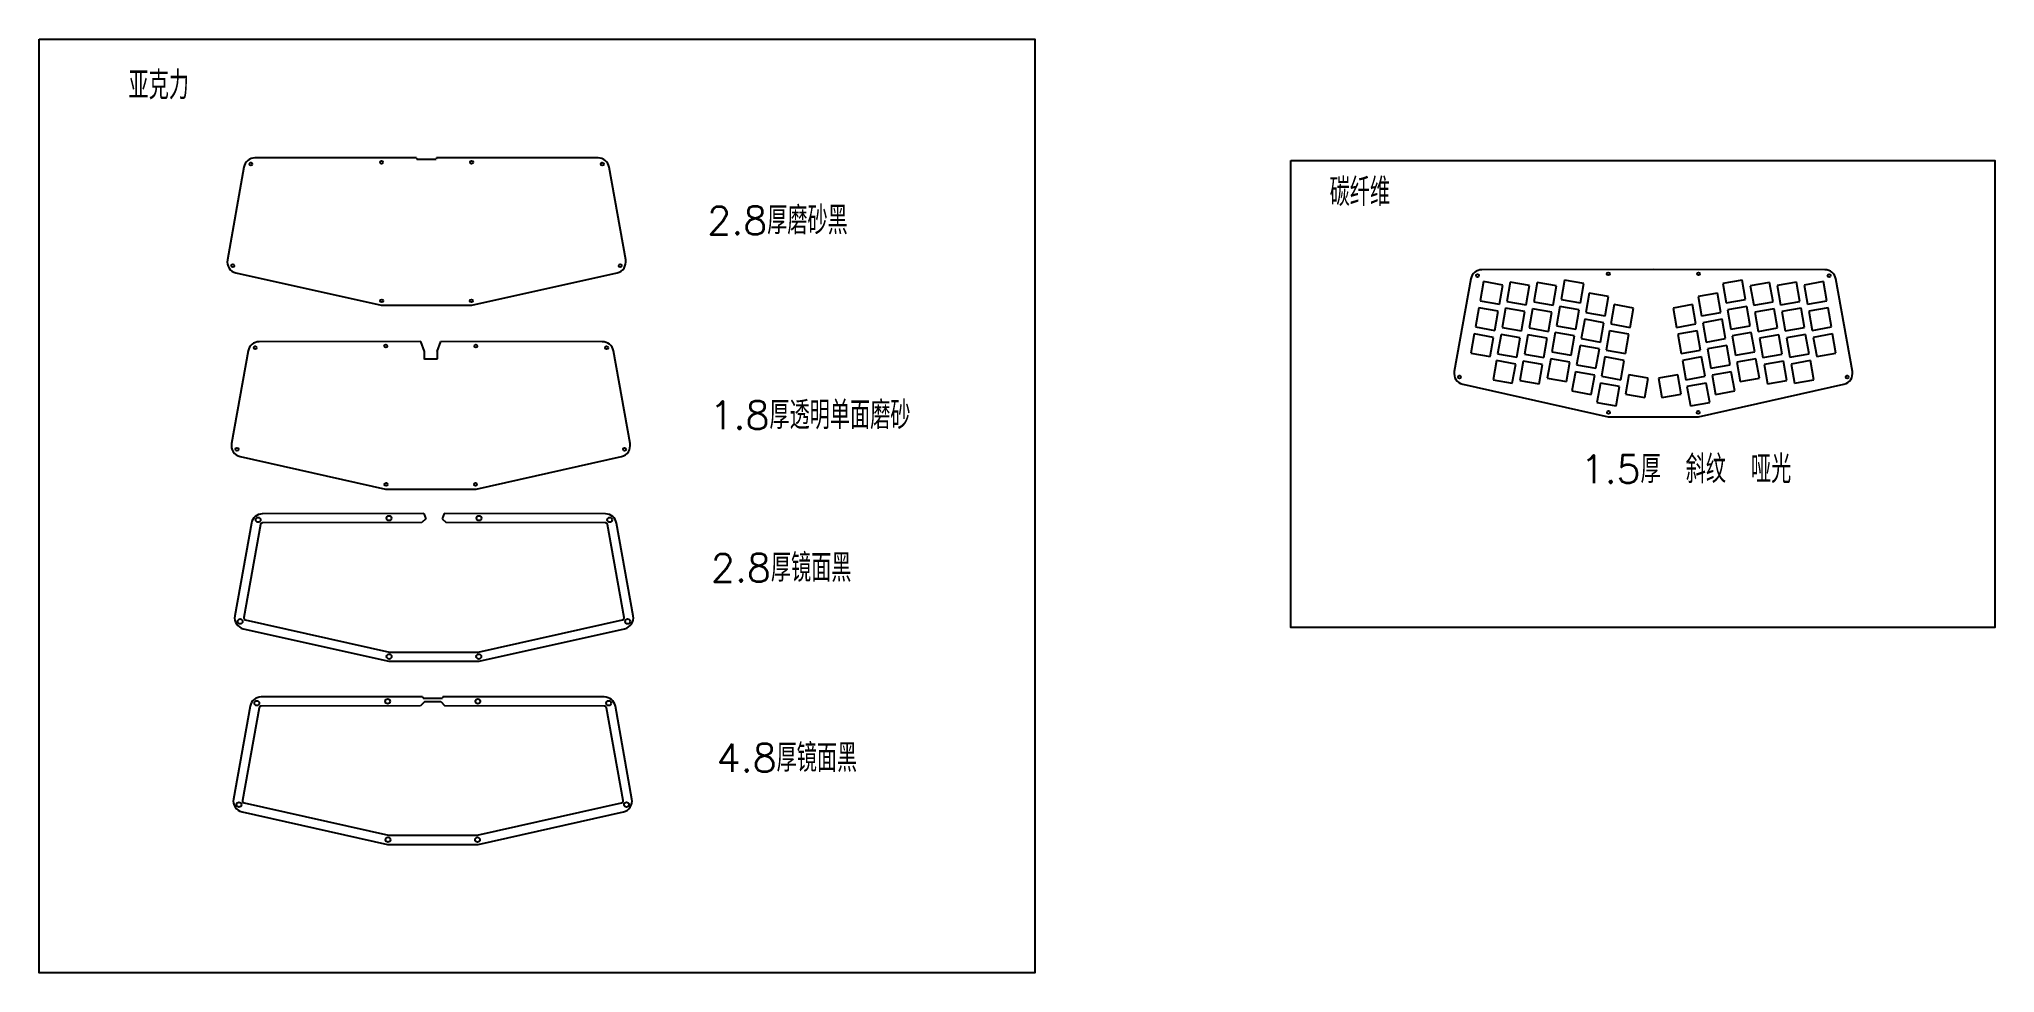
# Model space of a CAD drawing. Header units: millimetres. Extents: x 1589 to 2987, y 601 to 1269.
import ezdxf

# ---------------------------------------------------------------- set-up
doc = ezdxf.new("R2010")
doc.units = ezdxf.units.MM
doc.layers.add('TOPOVERLAY', color=2, linetype='Continuous')
doc.styles.get("Standard").update_dxf_attribs({"font": 'txt', "bigfont": 'gbcbig.shx'})

msp = doc.modelspace()

# ---------------------------------------------------------------- linework, layer by layer
for p, q in [((1858.5, 1183.7), (1858.9, 1182.7)), ((1858.9, 1182.7), (1872.6, 1182.7)), ((1873, 1183.7), (1872.6, 1182.7)), ((1865.2, 925.8), (1862.4, 923)), ((1863.8, 929.5), (1865.2, 925.8)), ((1878.3, 929.5), (1876.9, 925.8)), ((1876.9, 925.8), (1879.8, 923)), ((1862.9, 798.6), (1863.3, 797.6)), ((1863.3, 797.6), (1877.1, 797.6)), ((1877.5, 798.6), (1877.1, 797.6)), ((1864.5, 795.1), (1861.5, 792.1)), ((1864.5, 795.1), (1875.9, 795.1)), ((1875.9, 795.1), (1878.9, 792.1))]:
    msp.add_line(p, q)
at = {"color": 7, "linetype": 'Continuous'}
for p, q in [((2621.2, 1095.3), (2618.7, 1081.5)), ((2634.9, 1092.8), (2621.2, 1095.3)), ((2632.5, 1079), (2634.9, 1092.8)), ((2640.3, 1094.9), (2637.9, 1081.1)), ((2654.1, 1092.5), (2640.3, 1094.9)), ((2651.6, 1078.7), (2654.1, 1092.5)), ((2659.5, 1094.6), (2657.1, 1080.8)), ((2673.3, 1092.1), (2659.5, 1094.6)), ((2670.9, 1078.3), (2673.3, 1092.1)), ((2679.1, 1096.2), (2676.7, 1082.4)), ((2692.9, 1093.8), (2679.1, 1096.2)), ((2690.5, 1080), (2692.9, 1093.8)), ((2806, 1096.2), (2792.3, 1093.8)), ((2792.3, 1093.8), (2794.7, 1080)), ((2808.5, 1082.4), (2806, 1096.2)), ((2825.6, 1094.6), (2811.8, 1092.1)), ((2811.8, 1092.1), (2814.3, 1078.3)), ((2828.1, 1080.8), (2825.6, 1094.6)), ((2844.9, 1094.9), (2831.1, 1092.5)), ((2831.1, 1092.5), (2833.5, 1078.7)), ((2847.3, 1081.1), (2844.9, 1094.9)), ((2864.1, 1095.2), (2850.3, 1092.8)), ((2850.3, 1092.8), (2852.7, 1079)), ((2866.5, 1081.5), (2864.1, 1095.2)), ((2617.9, 1076.5), (2615.4, 1062.8)), ((2631.6, 1074.1), (2617.9, 1076.5)), ((2618.7, 1081.5), (2632.5, 1079)), ((2637.9, 1081.1), (2651.6, 1078.7)), ((2657.1, 1080.8), (2670.9, 1078.3)), ((2675.8, 1077.5), (2673.4, 1063.7)), ((2689.6, 1075), (2675.8, 1077.5)), ((2676.7, 1082.4), (2690.5, 1080)), ((2696.8, 1087), (2694.3, 1073.2)), ((2710.6, 1084.5), (2696.8, 1087)), ((2708.1, 1070.8), (2710.6, 1084.5)), ((2714.6, 1078.8), (2712.2, 1065)), ((2728.4, 1076.3), (2714.6, 1078.8)), ((2726, 1062.5), (2728.4, 1076.3)), ((2770.5, 1078.8), (2756.7, 1076.3)), ((2756.7, 1076.3), (2759.2, 1062.5)), ((2773, 1065), (2770.5, 1078.8)), ((2788.4, 1087), (2774.6, 1084.5)), ((2774.6, 1084.5), (2777, 1070.8)), ((2790.8, 1073.2), (2788.4, 1087)), ((2794.7, 1080), (2808.5, 1082.4)), ((2809.3, 1077.5), (2795.6, 1075)), ((2811.8, 1063.7), (2809.3, 1077.5)), ((2814.3, 1078.3), (2828.1, 1080.8)), ((2833.5, 1078.7), (2847.3, 1081.1)), ((2852.7, 1079), (2866.5, 1081.5)), ((2867.4, 1076.5), (2853.6, 1074.1)), ((2869.8, 1062.8), (2867.4, 1076.5)), ((2615.4, 1062.8), (2629.2, 1060.3)), ((2629.2, 1060.3), (2631.6, 1074.1)), ((2637, 1076.2), (2634.6, 1062.4)), ((2634.6, 1062.4), (2648.3, 1060)), ((2650.8, 1073.8), (2637, 1076.2)), ((2648.3, 1060), (2650.8, 1073.8)), ((2656.2, 1075.8), (2653.8, 1062.1)), ((2670, 1073.4), (2656.2, 1075.8)), ((2667.6, 1059.6), (2670, 1073.4)), ((2673.4, 1063.7), (2687.2, 1061.3)), ((2687.2, 1061.3), (2689.6, 1075)), ((2693.5, 1068.3), (2691, 1054.5)), ((2707.3, 1065.8), (2693.5, 1068.3)), ((2694.3, 1073.2), (2708.1, 1070.8)), ((2704.8, 1052), (2707.3, 1065.8)), ((2712.2, 1065), (2726, 1062.5)), ((2759.2, 1062.5), (2773, 1065)), ((2777, 1070.8), (2790.8, 1073.2)), ((2791.7, 1068.3), (2777.9, 1065.8)), ((2777.9, 1065.8), (2780.3, 1052)), ((2794.1, 1054.5), (2791.7, 1068.3)), ((2795.6, 1075), (2798, 1061.3)), ((2798, 1061.3), (2811.8, 1063.7)), ((2828.9, 1075.8), (2815.1, 1073.4)), ((2815.1, 1073.4), (2817.6, 1059.6)), ((2831.4, 1062.1), (2828.9, 1075.8)), ((2848.2, 1076.2), (2834.4, 1073.8)), ((2834.4, 1073.8), (2836.8, 1060)), ((2836.8, 1060), (2850.6, 1062.4)), ((2850.6, 1062.4), (2848.2, 1076.2)), ((2853.6, 1074.1), (2856, 1060.3)), ((2856, 1060.3), (2869.8, 1062.8)), ((2614.6, 1057.9), (2612.1, 1044.1)), ((2628.3, 1055.4), (2614.6, 1057.9)), ((2625.9, 1041.6), (2628.3, 1055.4)), ((2633.7, 1057.5), (2631.3, 1043.7)), ((2647.5, 1055.1), (2633.7, 1057.5)), ((2645.1, 1041.3), (2647.5, 1055.1)), ((2652.9, 1057.2), (2650.5, 1043.4)), ((2666.7, 1054.7), (2652.9, 1057.2)), ((2653.8, 1062.1), (2667.6, 1059.6)), ((2664.3, 1041), (2666.7, 1054.7)), ((2672.5, 1058.8), (2670.1, 1045)), ((2686.3, 1056.4), (2672.5, 1058.8)), ((2683.9, 1042.6), (2686.3, 1056.4)), ((2690.2, 1049.6), (2687.7, 1035.8)), ((2704, 1047.2), (2690.2, 1049.6)), ((2691, 1054.5), (2704.8, 1052)), ((2711.3, 1060), (2708.9, 1046.3)), ((2725.1, 1057.6), (2711.3, 1060)), ((2722.7, 1043.8), (2725.1, 1057.6)), ((2773.8, 1060), (2760, 1057.6)), ((2760, 1057.6), (2762.5, 1043.8)), ((2776.3, 1046.3), (2773.8, 1060)), ((2780.3, 1052), (2794.1, 1054.5)), ((2795, 1049.6), (2781.2, 1047.2)), ((2797.4, 1035.8), (2795, 1049.6)), ((2812.6, 1058.8), (2798.9, 1056.4)), ((2798.9, 1056.4), (2801.3, 1042.6)), ((2815.1, 1045), (2812.6, 1058.8)), ((2817.6, 1059.6), (2831.4, 1062.1)), ((2832.2, 1057.2), (2818.4, 1054.7)), ((2818.4, 1054.7), (2820.9, 1041)), ((2834.6, 1043.4), (2832.2, 1057.2)), ((2851.4, 1057.5), (2837.7, 1055.1)), ((2837.7, 1055.1), (2840.1, 1041.3)), ((2853.9, 1043.7), (2851.4, 1057.5)), ((2870.7, 1057.9), (2856.9, 1055.4)), ((2856.9, 1055.4), (2859.3, 1041.6)), ((2873.1, 1044.1), (2870.7, 1057.9)), ((2612.1, 1044.1), (2625.9, 1041.6)), ((2630.4, 1038.8), (2628, 1025)), ((2644.2, 1036.3), (2630.4, 1038.8)), ((2631.3, 1043.7), (2645.1, 1041.3)), ((2641.7, 1022.6), (2644.2, 1036.3)), ((2649.6, 1038.4), (2647.2, 1024.6)), ((2663.4, 1036), (2649.6, 1038.4)), ((2650.5, 1043.4), (2664.3, 1041)), ((2661, 1022.2), (2663.4, 1036)), ((2669.2, 1040.1), (2666.8, 1026.3)), ((2683, 1037.6), (2669.2, 1040.1)), ((2670.1, 1045), (2683.9, 1042.6)), ((2680.6, 1023.8), (2683, 1037.6)), ((2687.7, 1035.8), (2701.5, 1033.4)), ((2701.5, 1033.4), (2704, 1047.2)), ((2708, 1041.4), (2705.6, 1027.6)), ((2721.8, 1038.9), (2708, 1041.4)), ((2708.9, 1046.3), (2722.7, 1043.8)), ((2719.4, 1025.1), (2721.8, 1038.9)), ((2762.5, 1043.8), (2776.3, 1046.3)), ((2777.1, 1041.4), (2763.3, 1038.9)), ((2763.3, 1038.9), (2765.8, 1025.1)), ((2779.6, 1027.6), (2777.1, 1041.4)), ((2781.2, 1047.2), (2783.6, 1033.4)), ((2783.6, 1033.4), (2797.4, 1035.8)), ((2801.3, 1042.6), (2815.1, 1045)), ((2815.9, 1040.1), (2802.2, 1037.6)), ((2802.2, 1037.6), (2804.6, 1023.8)), ((2818.4, 1026.3), (2815.9, 1040.1)), ((2820.9, 1041), (2834.6, 1043.4)), ((2835.5, 1038.4), (2821.7, 1036)), ((2821.7, 1036), (2824.2, 1022.2)), ((2838, 1024.6), (2835.5, 1038.4)), ((2840.1, 1041.3), (2853.9, 1043.7)), ((2854.8, 1038.8), (2841, 1036.3)), ((2841, 1036.3), (2843.4, 1022.6)), ((2857.2, 1025), (2854.8, 1038.8)), ((2859.3, 1041.6), (2873.1, 1044.1)), ((2628, 1025), (2641.7, 1022.6)), ((2647.2, 1024.6), (2661, 1022.2)), ((2666.8, 1026.3), (2680.6, 1023.8)), ((2686.9, 1030.8), (2684.4, 1017.1)), ((2700.7, 1028.4), (2686.9, 1030.8)), ((2698.2, 1014.6), (2700.7, 1028.4)), ((2704.7, 1022.6), (2702.3, 1008.8)), ((2718.5, 1020.2), (2704.7, 1022.6)), ((2705.6, 1027.6), (2719.4, 1025.1)), ((2725.1, 1028.7), (2722.6, 1014.9)), ((2738.9, 1026.2), (2725.1, 1028.7)), ((2736.4, 1012.5), (2738.9, 1026.2)), ((2760.1, 1028.7), (2746.3, 1026.2)), ((2746.3, 1026.2), (2748.7, 1012.5)), ((2762.5, 1014.9), (2760.1, 1028.7)), ((2765.8, 1025.1), (2779.6, 1027.6)), ((2780.4, 1022.6), (2766.6, 1020.2)), ((2782.9, 1008.8), (2780.4, 1022.6)), ((2798.3, 1030.8), (2784.5, 1028.4)), ((2784.5, 1028.4), (2786.9, 1014.6)), ((2800.7, 1017.1), (2798.3, 1030.8)), ((2804.6, 1023.8), (2818.4, 1026.3)), ((2824.2, 1022.2), (2838, 1024.6)), ((2843.4, 1022.6), (2857.2, 1025)), ((2684.4, 1017.1), (2698.2, 1014.6)), ((2702.3, 1008.8), (2716.1, 1006.4)), ((2716.1, 1006.4), (2718.5, 1020.2)), ((2722.6, 1014.9), (2736.4, 1012.5)), ((2748.7, 1012.5), (2762.5, 1014.9)), ((2766.6, 1020.2), (2769.1, 1006.4)), ((2769.1, 1006.4), (2782.9, 1008.8)), ((2786.9, 1014.6), (2800.7, 1017.1))]:
    msp.add_line(p, q, dxfattribs=at)
for points in [[(1588.9, 1268.5), (2300.4, 1268.5), (2300.4, 601.3), (1588.9, 601.3)], [(2483.4, 1181.7), (2986.7, 1181.7), (2986.7, 848.1), (2483.4, 848.1)]]:
    msp.add_lwpolyline(points, close=True)
at = {"color": 0, "linetype": 'Continuous'}
for points in [[(1858.5, 1183.7), (1743.1, 1183.6, 0.362416), (1735.3, 1177), (1723.4, 1110.7, 0.402003), (1729.5, 1101.5), (1833.4, 1078.3), (1865.7, 1078.3), (1898.1, 1078.3), (2002, 1101.5, 0.402003), (2008.1, 1110.7), (1996.2, 1177, 0.362416), (1988.4, 1183.6), (1873, 1183.7)], [(1861.6, 1052.5), (1746.2, 1052.3, 0.362416), (1738.3, 1045.7), (1726.4, 979.5, 0.402003), (1732.6, 970.2), (1836.4, 947), (1868.8, 947), (1901.2, 947), (2005.1, 970.2, 0.402003), (2011.2, 979.5), (1999.3, 1045.7, 0.362416), (1991.4, 1052.3), (1876.1, 1052.5)]]:
    msp.add_lwpolyline(points, format="xyb", dxfattribs=at)
at = {"linetype": 'Continuous'}
msp.add_lwpolyline([(2742.6, 1103.9), (2620, 1103.7, 0.362416), (2612.2, 1097.3), (2600.3, 1031, 0.402003), (2606.3, 1021.9), (2710.2, 998.7), (2742.6, 998.7), (2774.9, 998.7), (2878.8, 1021.9, 0.402003), (2884.8, 1031), (2872.9, 1097.3, 0.362416), (2865.2, 1103.7)], format="xyb", close=True, dxfattribs=at)
for points in [[(1863.8, 929.5), (1748.4, 929.3, 0.362416), (1740.6, 922.7), (1728.7, 856.4, 0.402003), (1734.8, 847.2), (1838.7, 824), (1871.1, 824), (1903.4, 824), (2007.3, 847.2, 0.402003), (2013.5, 856.4), (2001.5, 922.7, 0.362416), (1993.7, 929.3), (1878.3, 929.5)], [(1862.4, 923), (1748.5, 922.8, 0.362416), (1747, 921.6), (1735.1, 855.3, 0.402003), (1736.2, 853.6), (1839.4, 830.5), (1871.1, 830.5), (1902.7, 830.5), (2005.9, 853.6, 0.402003), (2007.1, 855.3), (1995.1, 921.6, 0.362416), (1993.7, 922.8), (1879.8, 923)], [(1862.9, 798.6), (1747.6, 798.4, 0.362416), (1739.7, 791.8), (1727.8, 725.5, 0.402003), (1733.9, 716.3), (1837.8, 693.1), (1870.2, 693.1), (1902.6, 693.1), (2006.5, 716.3, 0.402003), (2012.6, 725.5), (2000.7, 791.8, 0.362416), (1992.8, 798.4), (1877.5, 798.6)], [(1861.5, 792.1), (1747.6, 791.9, 0.362416), (1746.1, 790.7), (1734.2, 724.4, 0.402003), (1735.4, 722.7), (1838.5, 699.6), (1870.2, 699.6), (1901.9, 699.6), (2005.1, 722.7, 0.402003), (2006.2, 724.4), (1994.3, 790.7, 0.362416), (1992.8, 791.9), (1878.9, 792.1)]]:
    msp.add_lwpolyline(points, format="xyb", dxfattribs=at)
for centre, radius in [((1740.1, 1179.2), 1.05), ((1833.5, 1180.5), 1.05), ((1898, 1180.5), 1.05), ((1991.4, 1179.2), 1.05), ((1727.3, 1106.6), 1.05), ((2004.2, 1106.6), 1.05), ((2616.9, 1099.5), 1.05), ((2710.4, 1100.8), 1.05), ((2774.8, 1100.8), 1.05), ((2868.2, 1099.5), 1.05), ((1833.7, 1081.5), 1.05), ((1897.8, 1081.5), 1.05), ((1743.2, 1048), 1.05), ((1836.6, 1049.2), 1.05), ((1901, 1049.2), 1.05), ((1994.5, 1048), 1.05), ((2604.1, 1027), 1.05), ((2881.1, 1027), 1.05), ((2710.5, 1001.8), 1.05), ((2774.6, 1001.8), 1.05), ((1730.3, 975.4), 1.05), ((2007.3, 975.4), 1.05), ((1836.8, 950.3), 1.05), ((1900.8, 950.3), 1.05), ((1745.4, 925), 1.75), ((1838.9, 926.2), 1.75), ((1903.3, 926.2), 1.75), ((1996.7, 925), 1.75), ((1732.6, 852.4), 1.75), ((2009.5, 852.4), 1.75), ((1839, 827.3), 1.75), ((1903.1, 827.3), 1.75), ((1838, 795.3), 1.75), ((1902.4, 795.3), 1.75), ((1744.5, 794), 1.75), ((1995.9, 794), 1.75), ((1731.7, 721.5), 1.75), ((2008.7, 721.5), 1.75), ((1838.2, 696.4), 1.75), ((1902.2, 696.4), 1.75)]:
    msp.add_circle(centre, radius)
at = {"layer": 'TOPOVERLAY', "color": 0}
for p, q in [((1864.3, 1045.3), (1861.6, 1052.5)), ((1873.3, 1045.3), (1876.1, 1052.5))]:
    msp.add_line(p, q, dxfattribs=at)
at = {"layer": 'TOPOVERLAY', "color": 0, "linetype": 'Continuous'}
msp.add_lwpolyline([(1873.3, 1045.3), (1873.3, 1040.1, -0.414214), (1872.9, 1039.7), (1864.7, 1039.7, -0.414214), (1864.3, 1040.1), (1864.3, 1045.3)], format="xyb", dxfattribs=at)

# ---------------------------------------------------------------- texts
at = {"char_height": 20, "attachment_point": 1}
for s, insert, width in [('亚克力', (1652.8, 1245.5), 95.001), ('碳纤维', (2511.2, 1169.2), 112.564), ('2.8厚磨砂黑', (2066.4, 1149), 178.929), ('1.8厚透明单面磨砂', (2068, 1009.8), 220.455), ('1.5厚 斜纹 哑光', (2690.6, 971.2), 277.275), ('2.8厚镜面黑', (2069, 900.7), 178.929), ('4.8厚镜面黑', (2073.1, 764.9), 178.929)]:
    msp.add_mtext(s, dxfattribs=dict(at, insert=insert, width=width))

doc.saveas('drawing.dxf')
